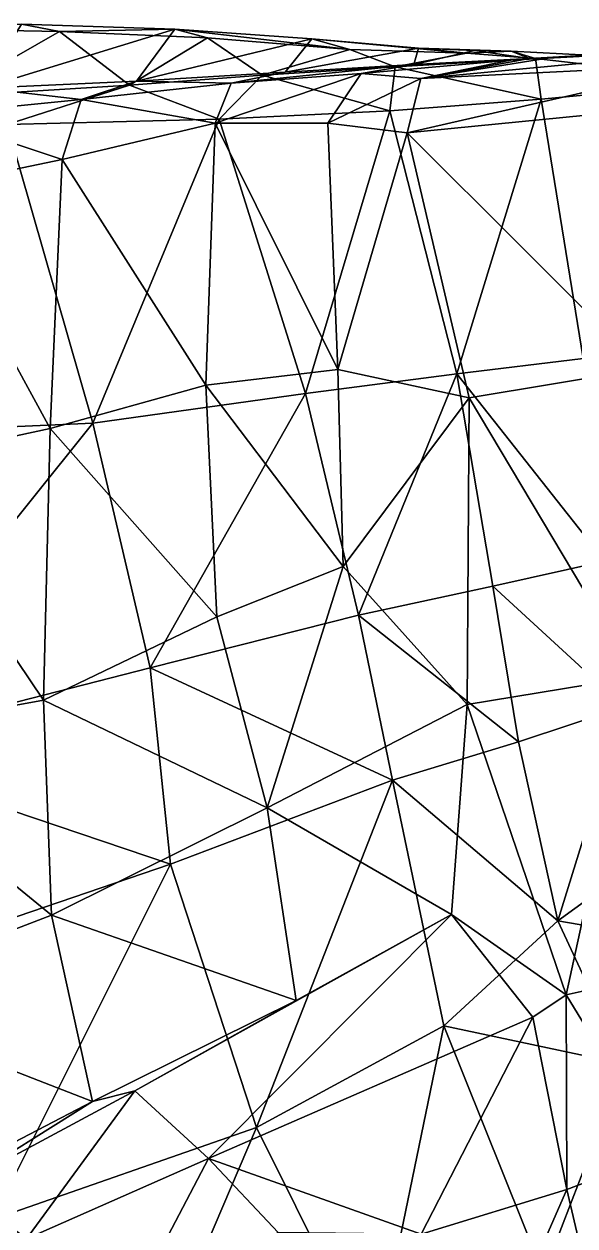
# Model space of a CAD drawing. Extents: x -4.77 to 4.77, y -2.48 to 3.3.
# Drawn here: x 4.2525 to 4.4804, y 1.9061 to 2.4031 of the extents above; entities that cross this region are included whole.
import ezdxf

# ---------------------------------------------------------------- set-up
doc = ezdxf.new("R2010")
doc.units = 0

msp = doc.modelspace()

# ---------------------------------------------------------------- linework, layer by layer
for points in [[(4.19363, 2.40131, -0.03022), (4.26727, 2.39991, -0.06463), (4.25146, 2.40306, -0.08861)], [(4.19363, 2.40131, 0.03022), (4.25146, 2.40306, 0.08861), (4.26727, 2.39991, 0.06463)], [(4.22021, 2.37308, 0.00051), (4.26727, 2.39991, -0.06463), (4.19363, 2.40131, -0.03022)], [(4.22021, 2.37308, -0.00051), (4.19363, 2.40131, 0.03022), (4.26727, 2.39991, 0.06463)], [(4.23521, 2.37655, -0.1303), (4.25146, 2.40306, -0.08861), (4.31493, 2.40099, -0.11898)], [(4.23521, 2.37655, 0.1303), (4.31493, 2.40099, 0.11898), (4.25146, 2.40306, 0.08861)], [(4.23521, 2.37655, -0.1303), (4.31493, 2.40099, -0.11898), (4.29902, 2.37945, -0.1625)], [(4.23521, 2.37655, 0.1303), (4.29902, 2.37945, 0.1625), (4.31493, 2.40099, 0.11898)], [(4.26727, 2.39991, -0.06463), (4.31493, 2.40099, -0.11898), (4.25146, 2.40306, -0.08861)], [(4.26727, 2.39991, 0.06463), (4.25146, 2.40306, 0.08861), (4.31493, 2.40099, 0.11898)], [(4.26727, 2.39991, -0.06463), (4.32841, 2.39741, -0.09647), (4.31493, 2.40099, -0.11898)], [(4.26727, 2.39991, 0.06463), (4.31493, 2.40099, 0.11898), (4.32841, 2.39741, 0.09647)], [(4.29902, 2.37945, -0.1625), (4.31493, 2.40099, -0.11898), (4.37155, 2.39691, -0.15759)], [(4.29902, 2.37945, 0.1625), (4.37155, 2.39691, 0.15759), (4.31493, 2.40099, 0.11898)], [(4.31493, 2.40099, -0.11898), (4.38731, 2.39254, -0.12643), (4.37155, 2.39691, -0.15759)], [(4.31493, 2.40099, -0.11898), (4.32841, 2.39741, -0.09647), (4.38731, 2.39254, -0.12643)], [(4.31493, 2.40099, 0.11898), (4.37155, 2.39691, 0.15759), (4.38731, 2.39254, 0.12643)], [(4.31493, 2.40099, 0.11898), (4.38731, 2.39254, 0.12643), (4.32841, 2.39741, 0.09647)], [(4.22021, 2.37308, 0.00051), (4.29618, 2.37783, -0.03457), (4.26727, 2.39991, -0.06463)], [(4.22021, 2.37308, -0.00051), (4.26727, 2.39991, 0.06463), (4.29618, 2.37783, 0.03457)], [(4.29618, 2.37783, -0.03457), (4.32841, 2.39741, -0.09647), (4.26727, 2.39991, -0.06463)], [(4.29618, 2.37783, 0.03457), (4.26727, 2.39991, 0.06463), (4.32841, 2.39741, 0.09647)], [(4.29618, 2.37783, -0.03457), (4.35111, 2.38186, -0.07004), (4.32841, 2.39741, -0.09647)], [(4.29618, 2.37783, 0.03457), (4.32841, 2.39741, 0.09647), (4.35111, 2.38186, 0.07004)], [(4.29902, 2.37945, -0.1625), (4.37155, 2.39691, -0.15759), (4.36058, 2.38316, -0.19216)], [(4.29902, 2.37945, 0.1625), (4.36058, 2.38316, 0.19216), (4.37155, 2.39691, 0.15759)], [(4.35111, 2.38186, -0.07004), (4.38731, 2.39254, -0.12643), (4.32841, 2.39741, -0.09647)], [(4.35111, 2.38186, 0.07004), (4.32841, 2.39741, 0.09647), (4.38731, 2.39254, 0.12643)], [(4.41578, 2.39312, -0.18895), (4.36058, 2.38316, -0.19216), (4.37155, 2.39691, -0.15759)], [(4.41578, 2.39312, 0.18895), (4.37155, 2.39691, 0.15759), (4.36058, 2.38316, 0.19216)], [(4.43552, 2.39099, -0.16225), (4.37155, 2.39691, -0.15759), (4.38731, 2.39254, -0.12643)], [(4.43552, 2.39099, -0.16225), (4.41578, 2.39312, -0.18895), (4.37155, 2.39691, -0.15759)], [(4.43552, 2.39099, 0.16225), (4.38731, 2.39254, 0.12643), (4.37155, 2.39691, 0.15759)], [(4.43552, 2.39099, 0.16225), (4.37155, 2.39691, 0.15759), (4.41578, 2.39312, 0.18895)], [(4.35111, 2.38186, -0.07004), (4.406, 2.38537, -0.11012), (4.38731, 2.39254, -0.12643)], [(4.35111, 2.38186, 0.07004), (4.38731, 2.39254, 0.12643), (4.406, 2.38537, 0.11012)], [(4.41578, 2.39312, -0.18895), (4.41384, 2.38634, -0.21615), (4.36058, 2.38316, -0.19216)], [(4.41578, 2.39312, 0.18895), (4.36058, 2.38316, 0.19216), (4.41384, 2.38634, 0.21615)], [(4.406, 2.38537, -0.11012), (4.43552, 2.39099, -0.16225), (4.38731, 2.39254, -0.12643)], [(4.406, 2.38537, 0.11012), (4.38731, 2.39254, 0.12643), (4.43552, 2.39099, 0.16225)], [(4.406, 2.38537, -0.11012), (4.46412, 2.38885, -0.15915), (4.43552, 2.39099, -0.16225)], [(4.406, 2.38537, 0.11012), (4.43552, 2.39099, 0.16225), (4.46412, 2.38885, 0.15915)], [(4.41384, 2.38634, -0.21615), (4.41578, 2.39312, -0.18895), (4.43885, 2.39211, -0.20083)], [(4.41384, 2.38634, 0.21615), (4.43885, 2.39211, 0.20083), (4.41578, 2.39312, 0.18895)], [(4.41384, 2.38634, -0.21615), (4.43885, 2.39211, -0.20083), (4.46161, 2.38882, -0.23469)], [(4.41384, 2.38634, 0.21615), (4.46161, 2.38882, 0.23469), (4.43885, 2.39211, 0.20083)], [(4.45408, 2.3919, -0.18898), (4.41578, 2.39312, -0.18895), (4.43552, 2.39099, -0.16225)], [(4.45408, 2.3919, -0.18898), (4.43885, 2.39211, -0.20083), (4.41578, 2.39312, -0.18895)], [(4.45408, 2.3919, 0.18898), (4.43552, 2.39099, 0.16225), (4.41578, 2.39312, 0.18895)], [(4.45408, 2.3919, 0.18898), (4.41578, 2.39312, 0.18895), (4.43885, 2.39211, 0.20083)], [(4.55207, 2.39331, -0.46214), (4.41668, 2.3805, -0.31592), (4.45384, 2.38811, -0.30963)], [(4.55207, 2.39331, -0.46214), (4.53461, 2.38629, -0.50474), (4.41668, 2.3805, -0.31592)], [(4.55207, 2.39331, 0.46214), (4.45384, 2.38811, 0.30963), (4.41668, 2.3805, 0.31592)], [(4.55207, 2.39331, 0.46214), (4.41668, 2.3805, 0.31592), (4.53461, 2.38629, 0.50474)], [(4.46412, 2.38885, -0.15915), (4.45408, 2.3919, -0.18898), (4.43552, 2.39099, -0.16225)], [(4.46412, 2.38885, 0.15915), (4.43552, 2.39099, 0.16225), (4.45408, 2.3919, 0.18898)], [(4.45408, 2.3919, -0.18898), (4.46161, 2.38882, -0.23469), (4.43885, 2.39211, -0.20083)], [(4.45408, 2.3919, 0.18898), (4.43885, 2.39211, 0.20083), (4.46161, 2.38882, 0.23469)], [(4.56218, 2.39399, -0.4042), (4.45384, 2.38811, -0.30963), (4.47075, 2.38929, -0.28162)], [(4.56218, 2.39399, -0.4042), (4.55207, 2.39331, -0.46214), (4.45384, 2.38811, -0.30963)], [(4.56218, 2.39399, 0.4042), (4.47075, 2.38929, 0.28162), (4.45384, 2.38811, 0.30963)], [(4.56218, 2.39399, 0.4042), (4.45384, 2.38811, 0.30963), (4.55207, 2.39331, 0.46214)], [(4.45408, 2.3919, -0.18898), (4.48591, 2.39025, -0.21102), (4.46161, 2.38882, -0.23469)], [(4.46412, 2.38885, -0.15915), (4.48591, 2.39025, -0.21102), (4.45408, 2.3919, -0.18898)], [(4.45408, 2.3919, 0.18898), (4.46161, 2.38882, 0.23469), (4.48591, 2.39025, 0.21102)], [(4.46412, 2.38885, 0.15915), (4.45408, 2.3919, 0.18898), (4.48591, 2.39025, 0.21102)], [(4.46161, 2.38882, -0.23469), (4.56968, 2.39449, -0.31035), (4.56434, 2.39427, -0.35167)], [(4.46161, 2.38882, -0.23469), (4.48591, 2.39025, -0.21102), (4.56968, 2.39449, -0.31035)], [(4.46161, 2.38882, 0.23469), (4.56434, 2.39427, 0.35167), (4.56968, 2.39449, 0.31035)], [(4.46161, 2.38882, 0.23469), (4.56968, 2.39449, 0.31035), (4.48591, 2.39025, 0.21102)], [(4.47075, 2.38929, -0.28162), (4.46161, 2.38882, -0.23469), (4.56434, 2.39427, -0.35167)], [(4.47075, 2.38929, 0.28162), (4.56434, 2.39427, 0.35167), (4.46161, 2.38882, 0.23469)], [(4.48591, 2.39025, -0.21102), (4.46412, 2.38885, -0.15915), (4.54581, 2.37948, -0.13182)], [(4.48591, 2.39025, 0.21102), (4.54581, 2.37948, 0.13182), (4.46412, 2.38885, 0.15915)], [(4.47075, 2.38929, -0.28162), (4.56434, 2.39427, -0.35167), (4.56218, 2.39399, -0.4042)], [(4.47075, 2.38929, 0.28162), (4.56218, 2.39399, 0.4042), (4.56434, 2.39427, 0.35167)], [(4.33825, 2.37859, -0.23802), (4.41384, 2.38634, -0.21615), (4.39201, 2.38262, -0.27613)], [(4.33825, 2.37859, -0.23802), (4.36058, 2.38316, -0.19216), (4.41384, 2.38634, -0.21615)], [(4.33825, 2.37859, 0.23802), (4.39201, 2.38262, 0.27613), (4.41384, 2.38634, 0.21615)], [(4.33825, 2.37859, 0.23802), (4.41384, 2.38634, 0.21615), (4.36058, 2.38316, 0.19216)], [(4.406, 2.38537, -0.11012), (4.35111, 2.38186, -0.07004), (4.40383, 2.36715, -0.01349)], [(4.406, 2.38537, 0.11012), (4.40383, 2.36715, 0.01349), (4.35111, 2.38186, 0.07004)], [(4.46161, 2.38882, -0.23469), (4.39201, 2.38262, -0.27613), (4.41384, 2.38634, -0.21615)], [(4.46161, 2.38882, -0.23469), (4.41668, 2.3805, -0.31592), (4.39201, 2.38262, -0.27613)], [(4.46161, 2.38882, 0.23469), (4.41384, 2.38634, 0.21615), (4.39201, 2.38262, 0.27613)], [(4.46161, 2.38882, 0.23469), (4.39201, 2.38262, 0.27613), (4.41668, 2.3805, 0.31592)], [(4.406, 2.38537, -0.11012), (4.40383, 2.36715, -0.01349), (4.46645, 2.37203, -0.05493)], [(4.406, 2.38537, 0.11012), (4.46645, 2.37203, 0.05493), (4.40383, 2.36715, 0.01349)], [(4.46645, 2.37203, -0.05493), (4.46412, 2.38885, -0.15915), (4.406, 2.38537, -0.11012)], [(4.46645, 2.37203, 0.05493), (4.406, 2.38537, 0.11012), (4.46412, 2.38885, 0.15915)], [(4.41102, 2.35805, -0.33107), (4.53461, 2.38629, -0.50474), (4.52155, 2.36897, -0.50419)], [(4.41102, 2.35805, -0.33107), (4.41668, 2.3805, -0.31592), (4.53461, 2.38629, -0.50474)], [(4.41102, 2.35805, 0.33107), (4.52155, 2.36897, 0.50419), (4.53461, 2.38629, 0.50474)], [(4.41102, 2.35805, 0.33107), (4.53461, 2.38629, 0.50474), (4.41668, 2.3805, 0.31592)], [(4.47075, 2.38929, -0.28162), (4.41668, 2.3805, -0.31592), (4.46161, 2.38882, -0.23469)], [(4.47075, 2.38929, -0.28162), (4.45384, 2.38811, -0.30963), (4.41668, 2.3805, -0.31592)], [(4.47075, 2.38929, 0.28162), (4.46161, 2.38882, 0.23469), (4.41668, 2.3805, 0.31592)], [(4.47075, 2.38929, 0.28162), (4.41668, 2.3805, 0.31592), (4.45384, 2.38811, 0.30963)], [(4.46645, 2.37203, -0.05493), (4.54581, 2.37948, -0.13182), (4.46412, 2.38885, -0.15915)], [(4.46645, 2.37203, 0.05493), (4.46412, 2.38885, 0.15915), (4.54581, 2.37948, 0.13182)], [(4.35111, 2.38186, -0.07004), (4.29618, 2.37783, -0.03457), (4.33327, 2.36375, 0.02241)], [(4.35111, 2.38186, 0.07004), (4.33327, 2.36375, -0.02241), (4.29618, 2.37783, 0.03457)], [(4.29902, 2.37945, -0.1625), (4.36058, 2.38316, -0.19216), (4.33825, 2.37859, -0.23802)], [(4.29902, 2.37945, 0.1625), (4.33825, 2.37859, 0.23802), (4.36058, 2.38316, 0.19216)], [(4.33155, 2.36212, -0.25949), (4.39201, 2.38262, -0.27613), (4.37816, 2.36214, -0.29726)], [(4.33155, 2.36212, -0.25949), (4.33825, 2.37859, -0.23802), (4.39201, 2.38262, -0.27613)], [(4.33155, 2.36212, 0.25949), (4.37816, 2.36214, 0.29726), (4.39201, 2.38262, 0.27613)], [(4.33155, 2.36212, 0.25949), (4.39201, 2.38262, 0.27613), (4.33825, 2.37859, 0.23802)], [(4.35111, 2.38186, -0.07004), (4.33327, 2.36375, 0.02241), (4.40383, 2.36715, -0.01349)], [(4.35111, 2.38186, 0.07004), (4.40383, 2.36715, 0.01349), (4.33327, 2.36375, -0.02241)], [(4.37816, 2.36214, -0.29726), (4.39201, 2.38262, -0.27613), (4.41668, 2.3805, -0.31592)], [(4.37816, 2.36214, 0.29726), (4.41668, 2.3805, 0.31592), (4.39201, 2.38262, 0.27613)], [(4.37816, 2.36214, -0.29726), (4.41668, 2.3805, -0.31592), (4.41102, 2.35805, -0.33107)], [(4.37816, 2.36214, 0.29726), (4.41102, 2.35805, 0.33107), (4.41668, 2.3805, 0.31592)], [(4.27613, 2.37191, -0.21023), (4.2127, 2.36552, -0.18547), (4.23521, 2.37655, -0.1303)], [(4.27613, 2.37191, 0.21023), (4.23521, 2.37655, 0.1303), (4.2127, 2.36552, 0.18547)], [(4.2455, 2.36147, 0.0567), (4.29618, 2.37783, -0.03457), (4.22021, 2.37308, 0.00051)], [(4.2455, 2.36147, -0.0567), (4.22021, 2.37308, -0.00051), (4.29618, 2.37783, 0.03457)], [(4.27613, 2.37191, -0.21023), (4.23521, 2.37655, -0.1303), (4.29902, 2.37945, -0.1625)], [(4.27613, 2.37191, 0.21023), (4.29902, 2.37945, 0.1625), (4.23521, 2.37655, 0.1303)], [(4.2455, 2.36147, 0.0567), (4.33327, 2.36375, 0.02241), (4.29618, 2.37783, -0.03457)], [(4.2455, 2.36147, -0.0567), (4.29618, 2.37783, 0.03457), (4.33327, 2.36375, -0.02241)], [(4.29902, 2.37945, -0.1625), (4.33825, 2.37859, -0.23802), (4.27613, 2.37191, -0.21023)], [(4.29902, 2.37945, 0.1625), (4.27613, 2.37191, 0.21023), (4.33825, 2.37859, 0.23802)], [(4.27613, 2.37191, -0.21023), (4.33825, 2.37859, -0.23802), (4.33155, 2.36212, -0.25949)], [(4.27613, 2.37191, 0.21023), (4.33155, 2.36212, 0.25949), (4.33825, 2.37859, 0.23802)], [(4.48381, 2.26483, -0.04472), (4.54581, 2.37948, -0.13182), (4.46645, 2.37203, -0.05493)], [(4.48381, 2.26483, 0.04472), (4.46645, 2.37203, 0.05493), (4.54581, 2.37948, 0.13182)], [(4.2127, 2.36552, -0.18547), (4.27613, 2.37191, -0.21023), (4.26831, 2.34704, -0.22483)], [(4.2127, 2.36552, 0.18547), (4.26831, 2.34704, 0.22483), (4.27613, 2.37191, 0.21023)], [(4.27613, 2.37191, -0.21023), (4.33155, 2.36212, -0.25949), (4.26831, 2.34704, -0.22483)], [(4.27613, 2.37191, 0.21023), (4.26831, 2.34704, 0.22483), (4.33155, 2.36212, 0.25949)], [(4.43164, 2.25842, -0.00973), (4.46645, 2.37203, -0.05493), (4.40383, 2.36715, -0.01349)], [(4.43164, 2.25842, 0.00973), (4.40383, 2.36715, 0.01349), (4.46645, 2.37203, 0.05493)], [(4.43164, 2.25842, -0.00973), (4.48381, 2.26483, -0.04472), (4.46645, 2.37203, -0.05493)], [(4.43164, 2.25842, 0.00973), (4.46645, 2.37203, 0.05493), (4.48381, 2.26483, 0.04472)], [(4.2127, 2.36552, -0.18547), (4.26831, 2.34704, -0.22483), (4.20928, 2.33477, -0.19871)], [(4.2127, 2.36552, 0.18547), (4.20928, 2.33477, 0.19871), (4.26831, 2.34704, 0.22483)], [(4.40383, 2.36715, -0.01349), (4.33327, 2.36375, 0.02241), (4.36899, 2.25037, 0.02502)], [(4.40383, 2.36715, 0.01349), (4.36899, 2.25037, -0.02502), (4.33327, 2.36375, -0.02241)], [(4.40383, 2.36715, -0.01349), (4.36899, 2.25037, 0.02502), (4.43164, 2.25842, -0.00973)], [(4.40383, 2.36715, 0.01349), (4.43164, 2.25842, 0.00973), (4.36899, 2.25037, -0.02502)], [(4.41102, 2.35805, -0.33107), (4.52155, 2.36897, -0.50419), (4.5089, 2.26055, -0.48039)], [(4.41102, 2.35805, 0.33107), (4.5089, 2.26055, 0.48039), (4.52155, 2.36897, 0.50419)], [(4.2455, 2.36147, 0.0567), (4.15314, 2.23233, 0.11302), (4.28101, 2.23799, 0.06557)], [(4.2455, 2.36147, -0.0567), (4.28101, 2.23799, -0.06557), (4.15314, 2.23233, -0.11302)], [(4.28101, 2.23799, 0.06557), (4.33327, 2.36375, 0.02241), (4.2455, 2.36147, 0.0567)], [(4.28101, 2.23799, -0.06557), (4.2455, 2.36147, -0.0567), (4.33327, 2.36375, -0.02241)], [(4.32773, 2.2537, -0.26219), (4.26831, 2.34704, -0.22483), (4.33155, 2.36212, -0.25949)], [(4.32773, 2.2537, 0.26219), (4.33155, 2.36212, 0.25949), (4.26831, 2.34704, 0.22483)], [(4.28101, 2.23799, 0.06557), (4.36899, 2.25037, 0.02502), (4.33327, 2.36375, 0.02241)], [(4.28101, 2.23799, -0.06557), (4.33327, 2.36375, -0.02241), (4.36899, 2.25037, -0.02502)], [(4.33155, 2.36212, -0.25949), (4.3824, 2.26018, -0.3053), (4.32773, 2.2537, -0.26219)], [(4.33155, 2.36212, 0.25949), (4.32773, 2.2537, 0.26219), (4.3824, 2.26018, 0.3053)], [(4.33155, 2.36212, -0.25949), (4.37816, 2.36214, -0.29726), (4.3824, 2.26018, -0.3053)], [(4.33155, 2.36212, 0.25949), (4.3824, 2.26018, 0.3053), (4.37816, 2.36214, 0.29726)], [(4.41102, 2.35805, -0.33107), (4.3824, 2.26018, -0.3053), (4.37816, 2.36214, -0.29726)], [(4.41102, 2.35805, 0.33107), (4.37816, 2.36214, 0.29726), (4.3824, 2.26018, 0.3053)], [(4.41102, 2.35805, -0.33107), (4.43661, 2.24857, -0.36365), (4.3824, 2.26018, -0.3053)], [(4.41102, 2.35805, 0.33107), (4.3824, 2.26018, 0.3053), (4.43661, 2.24857, 0.36365)], [(4.41102, 2.35805, -0.33107), (4.5089, 2.26055, -0.48039), (4.43661, 2.24857, -0.36365)], [(4.41102, 2.35805, 0.33107), (4.43661, 2.24857, 0.36365), (4.5089, 2.26055, 0.48039)], [(4.20928, 2.33477, -0.19871), (4.26831, 2.34704, -0.22483), (4.26331, 2.23587, -0.22486)], [(4.20928, 2.33477, 0.19871), (4.26331, 2.23587, 0.22486), (4.26831, 2.34704, 0.22483)], [(4.32773, 2.2537, -0.26219), (4.26331, 2.23587, -0.22486), (4.26831, 2.34704, -0.22483)], [(4.32773, 2.2537, 0.26219), (4.26831, 2.34704, 0.22483), (4.26331, 2.23587, 0.22486)], [(4.20928, 2.33477, -0.19871), (4.26331, 2.23587, -0.22486), (4.19482, 2.22115, -0.19509)], [(4.20928, 2.33477, 0.19871), (4.19482, 2.22115, 0.19509), (4.26331, 2.23587, 0.22486)], [(4.49273, 2.18099, -0.04271), (4.48381, 2.26483, -0.04472), (4.43164, 2.25842, -0.00973)], [(4.49273, 2.18099, 0.04271), (4.43164, 2.25842, 0.00973), (4.48381, 2.26483, 0.04472)], [(4.32773, 2.2537, -0.26219), (4.3824, 2.26018, -0.3053), (4.38449, 2.17884, -0.30901)], [(4.32773, 2.2537, 0.26219), (4.38449, 2.17884, 0.30901), (4.3824, 2.26018, 0.3053)], [(4.43164, 2.25842, -0.00973), (4.36899, 2.25037, 0.02502), (4.39094, 2.15871, 0.02107)], [(4.43164, 2.25842, 0.00973), (4.39094, 2.15871, -0.02107), (4.36899, 2.25037, -0.02502)], [(4.38449, 2.17884, -0.30901), (4.3824, 2.26018, -0.3053), (4.43661, 2.24857, -0.36365)], [(4.38449, 2.17884, 0.30901), (4.43661, 2.24857, 0.36365), (4.3824, 2.26018, 0.3053)], [(4.43164, 2.25842, -0.00973), (4.39094, 2.15871, 0.02107), (4.44642, 2.17067, -0.01094)], [(4.43164, 2.25842, 0.00973), (4.44642, 2.17067, 0.01094), (4.39094, 2.15871, -0.02107)], [(4.49273, 2.18099, -0.04271), (4.43164, 2.25842, -0.00973), (4.44642, 2.17067, -0.01094)], [(4.49273, 2.18099, 0.04271), (4.44642, 2.17067, 0.01094), (4.43164, 2.25842, 0.00973)], [(4.43661, 2.24857, -0.36365), (4.5089, 2.26055, -0.48039), (4.50553, 2.13322, -0.47514)], [(4.43661, 2.24857, 0.36365), (4.50553, 2.13322, 0.47514), (4.5089, 2.26055, 0.48039)], [(4.26331, 2.23587, -0.22486), (4.32773, 2.2537, -0.26219), (4.33227, 2.15802, -0.26743)], [(4.26331, 2.23587, 0.22486), (4.33227, 2.15802, 0.26743), (4.32773, 2.2537, 0.26219)], [(4.32773, 2.2537, -0.26219), (4.38449, 2.17884, -0.30901), (4.33227, 2.15802, -0.26743)], [(4.32773, 2.2537, 0.26219), (4.33227, 2.15802, 0.26743), (4.38449, 2.17884, 0.30901)], [(4.30469, 2.13695, 0.06268), (4.36899, 2.25037, 0.02502), (4.28101, 2.23799, 0.06557)], [(4.30469, 2.13695, -0.06268), (4.28101, 2.23799, -0.06557), (4.36899, 2.25037, -0.02502)], [(4.30469, 2.13695, 0.06268), (4.39094, 2.15871, 0.02107), (4.36899, 2.25037, 0.02502)], [(4.30469, 2.13695, -0.06268), (4.36899, 2.25037, -0.02502), (4.39094, 2.15871, -0.02107)], [(4.38449, 2.17884, -0.30901), (4.43661, 2.24857, -0.36365), (4.43586, 2.12171, -0.36545)], [(4.38449, 2.17884, 0.30901), (4.43586, 2.12171, 0.36545), (4.43661, 2.24857, 0.36365)], [(4.43661, 2.24857, -0.36365), (4.50553, 2.13322, -0.47514), (4.43586, 2.12171, -0.36545)], [(4.43661, 2.24857, 0.36365), (4.43586, 2.12171, 0.36545), (4.50553, 2.13322, 0.47514)], [(4.28101, 2.23799, 0.06557), (4.15314, 2.23233, 0.11302), (4.1727, 2.10308, 0.11478)], [(4.28101, 2.23799, -0.06557), (4.1727, 2.10308, -0.11478), (4.15314, 2.23233, -0.11302)], [(4.28101, 2.23799, 0.06557), (4.1727, 2.10308, 0.11478), (4.30469, 2.13695, 0.06268)], [(4.28101, 2.23799, -0.06557), (4.30469, 2.13695, -0.06268), (4.1727, 2.10308, -0.11478)], [(4.26052, 2.12348, -0.22588), (4.19482, 2.22115, -0.19509), (4.26331, 2.23587, -0.22486)], [(4.26052, 2.12348, 0.22588), (4.26331, 2.23587, 0.22486), (4.19482, 2.22115, 0.19509)], [(4.26331, 2.23587, -0.22486), (4.33227, 2.15802, -0.26743), (4.26052, 2.12348, -0.22588)], [(4.26331, 2.23587, 0.22486), (4.26052, 2.12348, 0.22588), (4.33227, 2.15802, 0.26743)], [(4.26052, 2.12348, -0.22588), (4.17425, 2.10779, -0.21413), (4.19482, 2.22115, -0.19509)], [(4.26052, 2.12348, 0.22588), (4.19482, 2.22115, 0.19509), (4.17425, 2.10779, 0.21413)], [(4.35317, 2.079, -0.28483), (4.33227, 2.15802, -0.26743), (4.38449, 2.17884, -0.30901)], [(4.35317, 2.079, 0.28483), (4.38449, 2.17884, 0.30901), (4.33227, 2.15802, 0.26743)], [(4.35317, 2.079, -0.28483), (4.38449, 2.17884, -0.30901), (4.43586, 2.12171, -0.36545)], [(4.35317, 2.079, 0.28483), (4.43586, 2.12171, 0.36545), (4.38449, 2.17884, 0.30901)], [(4.50075, 2.12083, -0.04832), (4.49273, 2.18099, -0.04271), (4.44642, 2.17067, -0.01094)], [(4.50075, 2.12083, 0.04832), (4.44642, 2.17067, 0.01094), (4.49273, 2.18099, 0.04271)], [(4.39094, 2.15871, 0.02107), (4.45708, 2.10627, -0.01842), (4.44642, 2.17067, -0.01094)], [(4.39094, 2.15871, -0.02107), (4.44642, 2.17067, 0.01094), (4.45708, 2.10627, 0.01842)], [(4.50075, 2.12083, -0.04832), (4.44642, 2.17067, -0.01094), (4.45708, 2.10627, -0.01842)], [(4.50075, 2.12083, 0.04832), (4.45708, 2.10627, 0.01842), (4.44642, 2.17067, 0.01094)], [(4.26052, 2.12348, -0.22588), (4.33227, 2.15802, -0.26743), (4.35317, 2.079, -0.28483)], [(4.26052, 2.12348, 0.22588), (4.35317, 2.079, 0.28483), (4.33227, 2.15802, 0.26743)], [(4.40501, 2.09039, 0.01246), (4.39094, 2.15871, 0.02107), (4.30469, 2.13695, 0.06268)], [(4.40501, 2.09039, -0.01246), (4.30469, 2.13695, -0.06268), (4.39094, 2.15871, -0.02107)], [(4.39094, 2.15871, 0.02107), (4.40501, 2.09039, 0.01246), (4.45708, 2.10627, -0.01842)], [(4.39094, 2.15871, -0.02107), (4.45708, 2.10627, 0.01842), (4.40501, 2.09039, -0.01246)], [(4.1727, 2.10308, 0.11478), (4.31312, 2.05565, 0.05563), (4.30469, 2.13695, 0.06268)], [(4.1727, 2.10308, -0.11478), (4.30469, 2.13695, -0.06268), (4.31312, 2.05565, -0.05563)], [(4.40501, 2.09039, 0.01246), (4.30469, 2.13695, 0.06268), (4.31312, 2.05565, 0.05563)], [(4.40501, 2.09039, -0.01246), (4.31312, 2.05565, -0.05563), (4.30469, 2.13695, -0.06268)], [(4.47674, 2.00173, -0.42645), (4.43586, 2.12171, -0.36545), (4.50553, 2.13322, -0.47514)], [(4.47674, 2.00173, 0.42645), (4.50553, 2.13322, 0.47514), (4.43586, 2.12171, 0.36545)], [(4.47674, 2.00173, -0.42645), (4.50553, 2.13322, -0.47514), (4.51403, 2.0099, -0.4947)], [(4.47674, 2.00173, 0.42645), (4.51403, 2.0099, 0.4947), (4.50553, 2.13322, 0.47514)], [(4.26392, 2.03459, -0.25562), (4.17425, 2.10779, -0.21413), (4.26052, 2.12348, -0.22588)], [(4.26392, 2.03459, 0.25562), (4.26052, 2.12348, 0.22588), (4.17425, 2.10779, 0.21413)], [(4.26052, 2.12348, -0.22588), (4.35317, 2.079, -0.28483), (4.26392, 2.03459, -0.25562)], [(4.26052, 2.12348, 0.22588), (4.26392, 2.03459, 0.25562), (4.35317, 2.079, 0.28483)], [(4.35317, 2.079, -0.28483), (4.43586, 2.12171, -0.36545), (4.42939, 2.03485, -0.36012)], [(4.35317, 2.079, 0.28483), (4.42939, 2.03485, 0.36012), (4.43586, 2.12171, 0.36545)], [(4.47674, 2.00173, -0.42645), (4.42939, 2.03485, -0.36012), (4.43586, 2.12171, -0.36545)], [(4.47674, 2.00173, 0.42645), (4.43586, 2.12171, 0.36545), (4.42939, 2.03485, 0.36012)], [(4.47331, 2.03233, -0.06887), (4.50075, 2.12083, -0.04832), (4.45708, 2.10627, -0.01842)], [(4.47331, 2.03233, 0.06887), (4.45708, 2.10627, 0.01842), (4.50075, 2.12083, 0.04832)], [(4.47331, 2.03233, -0.06887), (4.51247, 2.06067, -0.08836), (4.50075, 2.12083, -0.04832)], [(4.47331, 2.03233, 0.06887), (4.50075, 2.12083, 0.04832), (4.51247, 2.06067, 0.08836)], [(4.26392, 2.03459, -0.25562), (4.17259, 1.99966, -0.26223), (4.17425, 2.10779, -0.21413)], [(4.26392, 2.03459, 0.25562), (4.17425, 2.10779, 0.21413), (4.17259, 1.99966, 0.26223)], [(4.1727, 2.10308, 0.11478), (4.1978, 2.01638, 0.09997), (4.31312, 2.05565, 0.05563)], [(4.1727, 2.10308, -0.11478), (4.31312, 2.05565, -0.05563), (4.1978, 2.01638, -0.09997)], [(4.40501, 2.09039, 0.01246), (4.47331, 2.03233, -0.06887), (4.45708, 2.10627, -0.01842)], [(4.40501, 2.09039, -0.01246), (4.45708, 2.10627, 0.01842), (4.47331, 2.03233, 0.06887)], [(4.34866, 1.94683, -0.02014), (4.40501, 2.09039, 0.01246), (4.31312, 2.05565, 0.05563)], [(4.34866, 1.94683, 0.02014), (4.31312, 2.05565, -0.05563), (4.40501, 2.09039, -0.01246)], [(4.34866, 1.94683, -0.02014), (4.4262, 1.98886, -0.05395), (4.40501, 2.09039, 0.01246)], [(4.34866, 1.94683, 0.02014), (4.40501, 2.09039, -0.01246), (4.4262, 1.98886, 0.05395)], [(4.40501, 2.09039, 0.01246), (4.4262, 1.98886, -0.05395), (4.47331, 2.03233, -0.06887)], [(4.40501, 2.09039, -0.01246), (4.47331, 2.03233, 0.06887), (4.4262, 1.98886, 0.05395)], [(4.36505, 1.99938, -0.30086), (4.26392, 2.03459, -0.25562), (4.35317, 2.079, -0.28483)], [(4.36505, 1.99938, 0.30086), (4.35317, 2.079, 0.28483), (4.26392, 2.03459, 0.25562)], [(4.35317, 2.079, -0.28483), (4.42939, 2.03485, -0.36012), (4.36505, 1.99938, -0.30086)], [(4.35317, 2.079, 0.28483), (4.36505, 1.99938, 0.30086), (4.42939, 2.03485, 0.36012)], [(4.52555, 2.02333, -0.1223), (4.51247, 2.06067, -0.08836), (4.47331, 2.03233, -0.06887)], [(4.52555, 2.02333, 0.1223), (4.47331, 2.03233, 0.06887), (4.51247, 2.06067, 0.08836)], [(4.31312, 2.05565, 0.05563), (4.1978, 2.01638, 0.09997), (4.2395, 1.90877, 0.02703)], [(4.31312, 2.05565, -0.05563), (4.2395, 1.90877, -0.02703), (4.1978, 2.01638, -0.09997)], [(4.31312, 2.05565, 0.05563), (4.2395, 1.90877, 0.02703), (4.34866, 1.94683, -0.02014)], [(4.31312, 2.05565, -0.05563), (4.34866, 1.94683, 0.02014), (4.2395, 1.90877, -0.02703)], [(4.28086, 1.95756, -0.29986), (4.17259, 1.99966, -0.26223), (4.26392, 2.03459, -0.25562)], [(4.28086, 1.95756, 0.29986), (4.26392, 2.03459, 0.25562), (4.17259, 1.99966, 0.26223)], [(4.36505, 1.99938, -0.30086), (4.28086, 1.95756, -0.29986), (4.26392, 2.03459, -0.25562)], [(4.36505, 1.99938, 0.30086), (4.26392, 2.03459, 0.25562), (4.28086, 1.95756, 0.29986)], [(4.42939, 2.03485, -0.36012), (4.32886, 1.93404, -0.39126), (4.29838, 1.96195, -0.33812)], [(4.29838, 1.96195, -0.33812), (4.36505, 1.99938, -0.30086), (4.42939, 2.03485, -0.36012)], [(4.42939, 2.03485, 0.36012), (4.29838, 1.96195, 0.33812), (4.32886, 1.93404, 0.39126)], [(4.29838, 1.96195, 0.33812), (4.42939, 2.03485, 0.36012), (4.36505, 1.99938, 0.30086)], [(4.42939, 2.03485, -0.36012), (4.463, 1.99252, -0.40556), (4.32886, 1.93404, -0.39126)], [(4.42939, 2.03485, 0.36012), (4.32886, 1.93404, 0.39126), (4.463, 1.99252, 0.40556)], [(4.47674, 2.00173, -0.42645), (4.463, 1.99252, -0.40556), (4.42939, 2.03485, -0.36012)], [(4.47674, 2.00173, 0.42645), (4.42939, 2.03485, 0.36012), (4.463, 1.99252, 0.40556)], [(4.4262, 1.98886, -0.05395), (4.50091, 1.97309, -0.12741), (4.47331, 2.03233, -0.06887)], [(4.4262, 1.98886, 0.05395), (4.47331, 2.03233, 0.06887), (4.50091, 1.97309, 0.12741)], [(4.52555, 2.02333, -0.1223), (4.47331, 2.03233, -0.06887), (4.50091, 1.97309, -0.12741)], [(4.52555, 2.02333, 0.1223), (4.50091, 1.97309, 0.12741), (4.47331, 2.03233, 0.06887)], [(4.51683, 1.93619, -0.5023), (4.47674, 2.00173, -0.42645), (4.51403, 2.0099, -0.4947)], [(4.51683, 1.93619, 0.5023), (4.51403, 2.0099, 0.4947), (4.47674, 2.00173, 0.42645)], [(4.28086, 1.95756, -0.29986), (4.18978, 1.9102, -0.31058), (4.17259, 1.99966, -0.26223)], [(4.28086, 1.95756, 0.29986), (4.17259, 1.99966, 0.26223), (4.18978, 1.9102, 0.31058)], [(4.29838, 1.96195, -0.33812), (4.28086, 1.95756, -0.29986), (4.36505, 1.99938, -0.30086)], [(4.29838, 1.96195, 0.33812), (4.36505, 1.99938, 0.30086), (4.28086, 1.95756, 0.29986)], [(4.463, 1.99252, -0.40556), (4.47674, 2.00173, -0.42645), (4.47708, 1.92119, -0.42939)], [(4.463, 1.99252, 0.40556), (4.47708, 1.92119, 0.42939), (4.47674, 2.00173, 0.42645)], [(4.51683, 1.93619, -0.5023), (4.47708, 1.92119, -0.42939), (4.47674, 2.00173, -0.42645)], [(4.51683, 1.93619, 0.5023), (4.47674, 2.00173, 0.42645), (4.47708, 1.92119, 0.42939)], [(4.32886, 1.93404, -0.39126), (4.463, 1.99252, -0.40556), (4.41687, 1.9028, -0.37235)], [(4.32886, 1.93404, 0.39126), (4.41687, 1.9028, 0.37235), (4.463, 1.99252, 0.40556)], [(4.39742, 1.84911, -0.10827), (4.4262, 1.98886, -0.05395), (4.34866, 1.94683, -0.02014)], [(4.39742, 1.84911, 0.10827), (4.34866, 1.94683, 0.02014), (4.4262, 1.98886, 0.05395)], [(4.39742, 1.84911, -0.10827), (4.46742, 1.88625, -0.14648), (4.4262, 1.98886, -0.05395)], [(4.39742, 1.84911, 0.10827), (4.4262, 1.98886, 0.05395), (4.46742, 1.88625, 0.14648)], [(4.463, 1.99252, -0.40556), (4.47708, 1.92119, -0.42939), (4.41687, 1.9028, -0.37235)], [(4.463, 1.99252, 0.40556), (4.41687, 1.9028, 0.37235), (4.47708, 1.92119, 0.42939)], [(4.4262, 1.98886, -0.05395), (4.46742, 1.88625, -0.14648), (4.50091, 1.97309, -0.12741)], [(4.4262, 1.98886, 0.05395), (4.50091, 1.97309, 0.12741), (4.46742, 1.88625, 0.14648)], [(4.50091, 1.97309, -0.12741), (4.46742, 1.88625, -0.14648), (4.54973, 1.9348, -0.1947)], [(4.50091, 1.97309, 0.12741), (4.54973, 1.9348, 0.1947), (4.46742, 1.88625, 0.14648)], [(4.25361, 1.9008, -0.39102), (4.2249, 1.92264, -0.34088), (4.29838, 1.96195, -0.33812)], [(4.28086, 1.95756, -0.29986), (4.29838, 1.96195, -0.33812), (4.2249, 1.92264, -0.34088)], [(4.25361, 1.9008, 0.39102), (4.29838, 1.96195, 0.33812), (4.2249, 1.92264, 0.34088)], [(4.28086, 1.95756, 0.29986), (4.2249, 1.92264, 0.34088), (4.29838, 1.96195, 0.33812)], [(4.25361, 1.9008, -0.39102), (4.29838, 1.96195, -0.33812), (4.32886, 1.93404, -0.39126)], [(4.25361, 1.9008, 0.39102), (4.32886, 1.93404, 0.39126), (4.29838, 1.96195, 0.33812)], [(4.28086, 1.95756, -0.29986), (4.2249, 1.92264, -0.34088), (4.18978, 1.9102, -0.31058)], [(4.28086, 1.95756, 0.29986), (4.18978, 1.9102, 0.31058), (4.2249, 1.92264, 0.34088)], [(4.34866, 1.94683, -0.02014), (4.2395, 1.90877, 0.02703), (4.28898, 1.80682, -0.05433)], [(4.34866, 1.94683, 0.02014), (4.28898, 1.80682, 0.05433), (4.2395, 1.90877, -0.02703)], [(4.34866, 1.94683, -0.02014), (4.28898, 1.80682, -0.05433), (4.39742, 1.84911, -0.10827)], [(4.34866, 1.94683, 0.02014), (4.39742, 1.84911, 0.10827), (4.28898, 1.80682, 0.05433)], [(4.29386, 1.86725, -0.39176), (4.25361, 1.9008, -0.39102), (4.32886, 1.93404, -0.39126)], [(4.29386, 1.86725, 0.39176), (4.32886, 1.93404, 0.39126), (4.25361, 1.9008, 0.39102)], [(4.29386, 1.86725, -0.39176), (4.32886, 1.93404, -0.39126), (4.3576, 1.9035, -0.38974)], [(4.29386, 1.86725, 0.39176), (4.3576, 1.9035, 0.38974), (4.32886, 1.93404, 0.39126)], [(4.32886, 1.93404, -0.39126), (4.41687, 1.9028, -0.37235), (4.3576, 1.9035, -0.38974)], [(4.32886, 1.93404, 0.39126), (4.3576, 1.9035, 0.38974), (4.41687, 1.9028, 0.37235)], [(4.54973, 1.9348, -0.1947), (4.46742, 1.88625, -0.14648), (4.58966, 1.81586, -0.31786)], [(4.54973, 1.9348, 0.1947), (4.58966, 1.81586, 0.31786), (4.46742, 1.88625, 0.14648)], [(4.51683, 1.93619, -0.5023), (4.49096, 1.86186, -0.45487), (4.47708, 1.92119, -0.42939)], [(4.51683, 1.93619, 0.5023), (4.47708, 1.92119, 0.42939), (4.49096, 1.86186, 0.45487)], [(4.12183, 1.84911, -0.40278), (4.2249, 1.92264, -0.34088), (4.25361, 1.9008, -0.39102)], [(4.12183, 1.84911, 0.40278), (4.25361, 1.9008, 0.39102), (4.2249, 1.92264, 0.34088)], [(4.47708, 1.92119, -0.42939), (4.44748, 1.85354, -0.40605), (4.41687, 1.9028, -0.37235)], [(4.47708, 1.92119, 0.42939), (4.41687, 1.9028, 0.37235), (4.44748, 1.85354, 0.40605)], [(4.47708, 1.92119, -0.42939), (4.49096, 1.86186, -0.45487), (4.44748, 1.85354, -0.40605)], [(4.47708, 1.92119, 0.42939), (4.44748, 1.85354, 0.40605), (4.49096, 1.86186, 0.45487)], [(4.15579, 1.76345), (4.28898, 1.80682, -0.05433), (4.2395, 1.90877, 0.02703)], [(4.15579, 1.76345), (4.2395, 1.90877, -0.02703), (4.28898, 1.80682, 0.05433)]]:
    msp.add_3dface(points)

doc.saveas('drawing.dxf')
